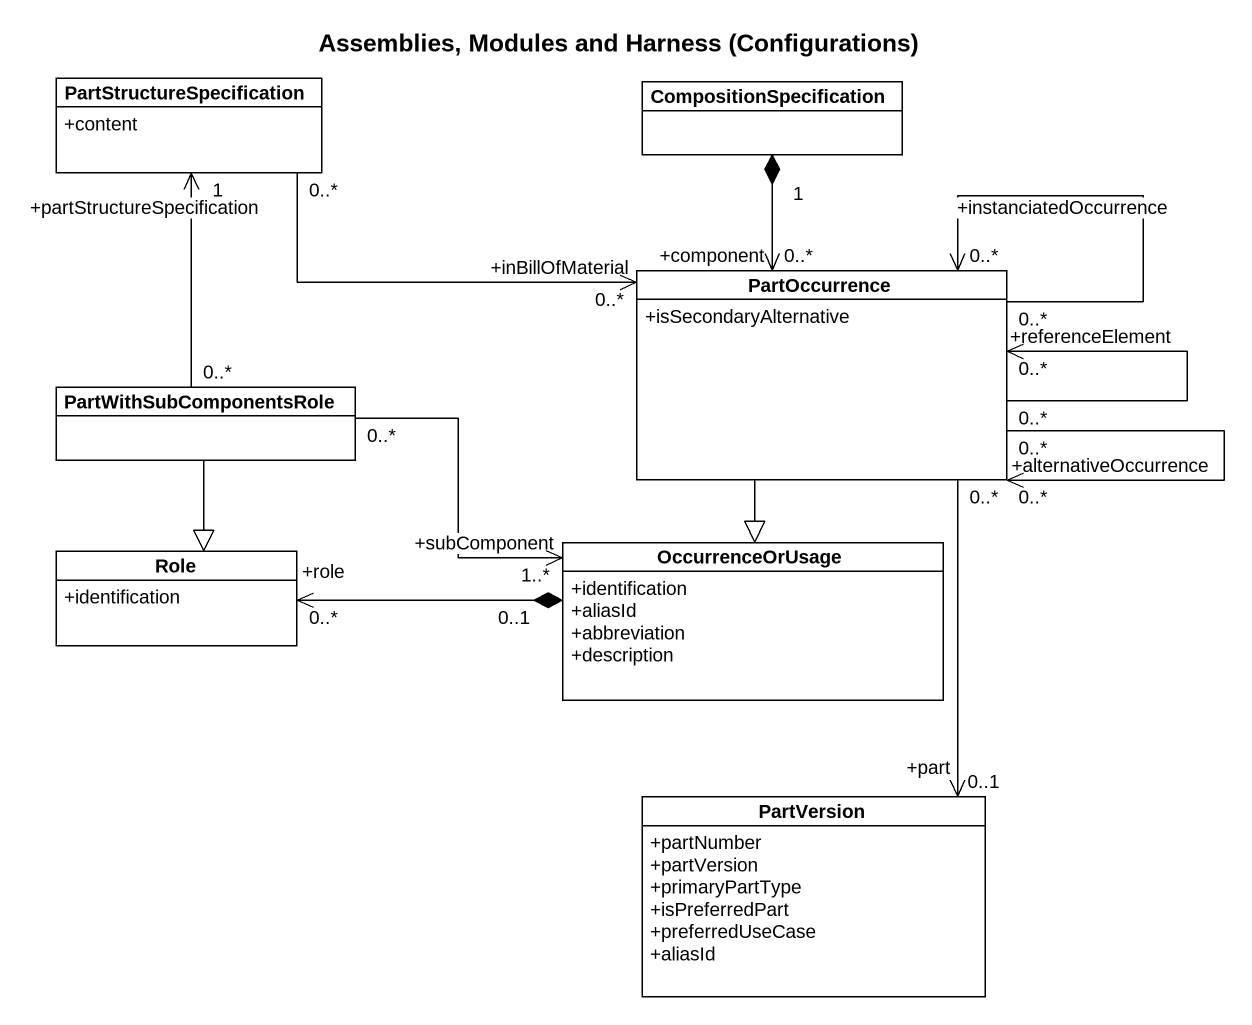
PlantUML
@startuml
title Assemblies, Modules and Harness (Configurations)
hide circle
hide empty members
skinparam classAttributeIconSize 0
class PartStructureSpecification {
  +content
}
class CompositionSpecification
class PartOccurrence {
  +isSecondaryAlternative
}
class PartWithSubComponentsRole
class Role {
  +identification
}
class OccurrenceOrUsage {
  +identification
  +aliasId
  +abbreviation
  +description
}
class PartVersion {
  +partNumber
  +partVersion
  +primaryPartType
  +isPreferredPart
  +preferredUseCase
  +aliasId
}
PartStructureSpecification "0..*" -right-> "+inBillOfMaterial\n0..*" PartOccurrence
CompositionSpecification "1" *--> "+component\n0..*" PartOccurrence
PartOccurrence "0..*" --> "+alternativeOccurrence\n0..*" PartOccurrence
PartOccurrence "0..*" --> "+instanciatedOccurrence\n0..*" PartOccurrence
PartOccurrence "0..*" --> "+referenceElement\n0..*" PartOccurrence
PartOccurrence --|> OccurrenceOrUsage
PartOccurrence "0..*" --> "+part\n0..1" PartVersion
PartWithSubComponentsRole "0..*" -up-> "+partStructureSpecification\n1" PartStructureSpecification
PartWithSubComponentsRole --|> Role
PartWithSubComponentsRole "0..*" -right-> "+subComponent\n1..*" OccurrenceOrUsage
OccurrenceOrUsage "0..1" *-left-> "+role\n0..*" Role
@enduml
